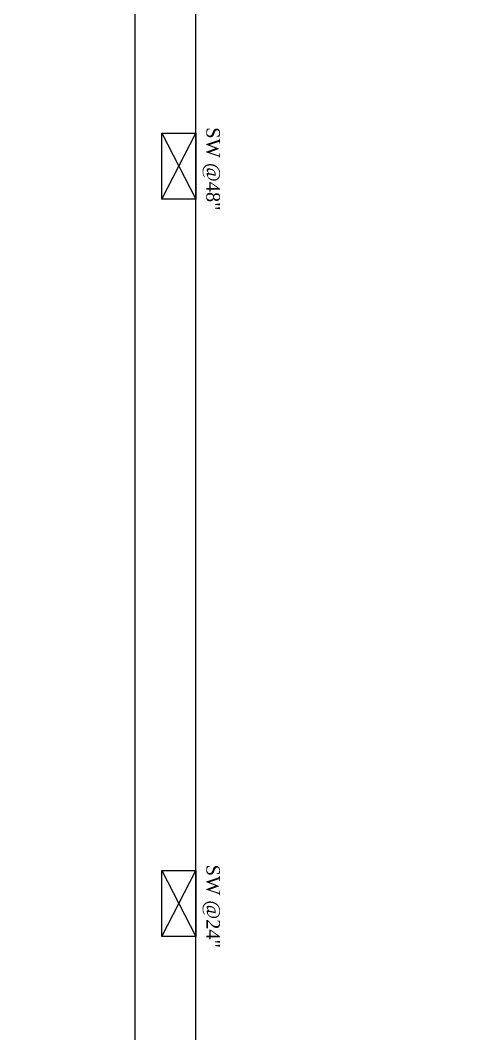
# Model space of a CAD drawing. Header units: inches. Extents: x 204954 to 440946, y -300749 to -143756.
# Drawn here: x 219746.4 to 219812.6, y -150790.6 to -150640.7 of the extents above; entities that cross this region are included whole.
import ezdxf

# ---------------------------------------------------------------- set-up
doc = ezdxf.new("R2010")
doc.units = ezdxf.units.IN
doc.header["$LTSCALE"] = 9
doc.header["$MEASUREMENT"] = 0
doc.layers.add('beam framing', color=91, linetype='Continuous')
doc.styles.get("Standard").update_dxf_attribs({"font": 'arial.ttf'})

msp = doc.modelspace()

# ---------------------------------------------------------------- linework, layer by layer
at = {"color": 7}
for p, q in [((219767.31008, -150657.37388), (219772.38062, -150667.13927)), ((219767.31008, -150667.13927), (219772.38062, -150657.37388)), ((219767.31008, -150766.47863), (219772.38062, -150776.24402)), ((219767.31008, -150776.24402), (219772.38062, -150766.47863))]:
    msp.add_line(p, q, dxfattribs=at)
for points in [[(219772.38062, -150657.37388), (219772.38062, -150667.13927), (219767.31008, -150667.13927), (219767.31008, -150657.37388)], [(219772.38062, -150766.47863), (219772.38062, -150776.24402), (219767.31008, -150776.24402), (219767.31008, -150766.47863)]]:
    msp.add_lwpolyline(points, close=True, dxfattribs=at)
at = {"layer": 'beam framing', "color": 1}
for p, q in [((219763.38062, -151123.70474), (219763.38062, -150268.70473)), ((219772.38062, -150811.70473), (219772.38062, -150625.56828))]:
    msp.add_line(p, q, dxfattribs=at)
msp.add_circle((221267.41484, -148374.87), 4304.54104, dxfattribs=at)

# ---------------------------------------------------------------- texts
at = {"color": 7, "char_height": 2, "width": 18.1506991, "attachment_point": 3, "rotation": 270}
for s, insert in [('{\\fBookman Old Style|b0|i0|c0|p18;SW @48" }', (219775.92182, -150668.82023)), ('{\\fBookman Old Style|b0|i0|c0|p18;SW @24" }', (219775.92182, -150777.92498))]:
    msp.add_mtext(s, dxfattribs=dict(at, insert=insert))

doc.saveas('drawing.dxf')
